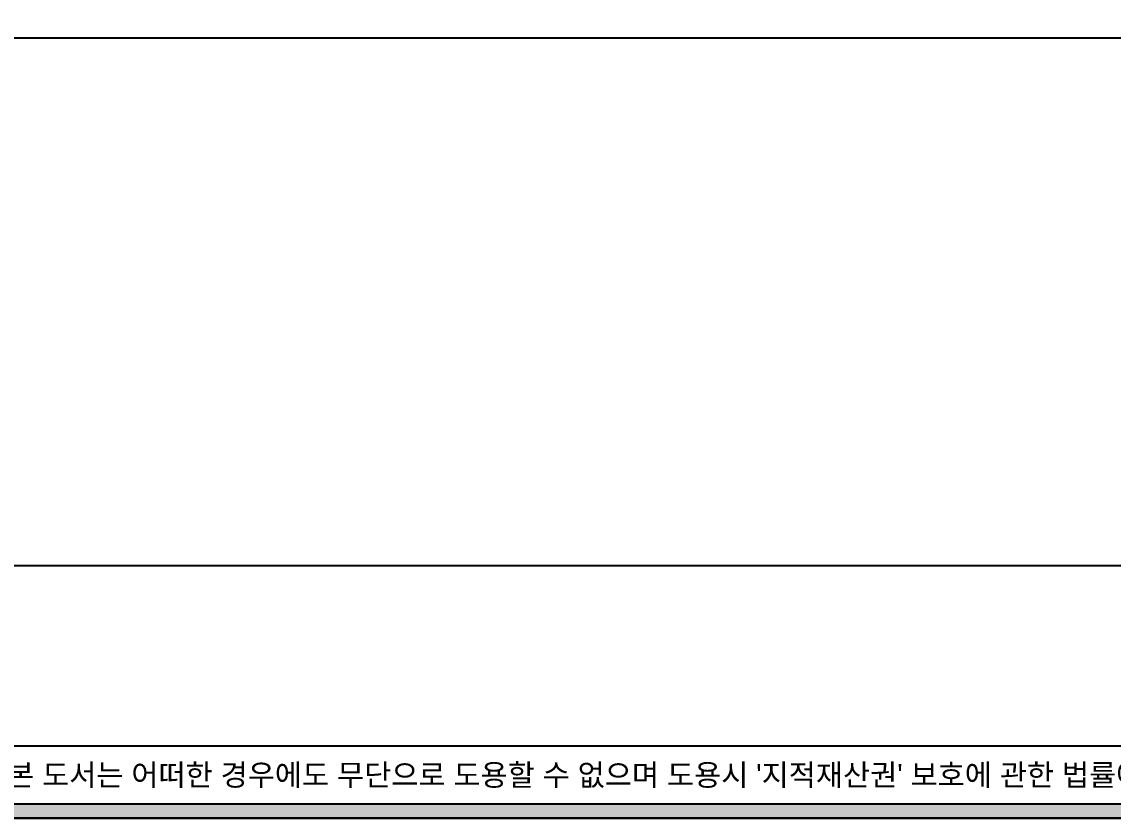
# Model space of a CAD drawing. Header units: millimetres. Extents: x 261942 to 379971, y 117646 to 213875.
# Drawn here: x 321549 to 326092, y 155386 to 158702 of the extents above; entities that cross this region are included whole.
import ezdxf
from ezdxf.enums import TextEntityAlignment as Align

# ---------------------------------------------------------------- set-up
doc = ezdxf.new("R2010")
doc.units = ezdxf.units.MM
doc.header["$LTSCALE"] = 100
doc.layers.get('DEFPOINTS').update_dxf_attribs({"color": 248})
for name, color, linetype in [('02-WAL', 2, 'Continuous'), ('F-SYM', 7, 'Continuous'), ('FORM(YOURNAME)-11', 1, 'Continuous')]:
    doc.layers.add(name, color=color, linetype=linetype)
doc.styles.add('YOURNAME', font='HY울릉도M.TTF')

# ---------------------------------------------------------------- blocks, each defined once
blk = doc.blocks.new('FORM-PLAN')
at = {"layer": 'FORM(YOURNAME)-11'}
h = blk.add_hatch(color=256, dxfattribs=at)
h.dxf.hatch_style = 1
h.paths.add_polyline_path([(-71444, 55115), (10556, 55115), (10556, 54915), (-71444, 54915)])
h.paths.add_polyline_path([(-71444, -2085), (10556, -2085), (10556, -2285), (-71444, -2285)])
at = {"layer": 'DEFPOINTS', "color": 158}
blk.add_line((1346, -1285), (-71444, -1285), dxfattribs=at)
for points in [[(-71444, -2285), (10556, -2285), (10556, 55115), (-71444, 55115)], [(-69444, 53115), (-64, 53115), (-64, 1215), (-69444, 1215)]]:
    blk.add_lwpolyline(points, close=True, dxfattribs=at)
at = {"layer": 'FORM(YOURNAME)-11'}
blk.add_lwpolyline([(-71444, -2085), (10556, -2085), (10556, -2285), (-71444, -2285)], close=True, dxfattribs=at)
at = {"layer": 'FORM(YOURNAME)-11', "color": 1, "style": 'YOURNAME'}
blk.add_text("- 본 도서는 어떠한 경우에도 무단으로 도용할 수 없으며 도용시 '지적재산권' 보호에 관한 법률에 의거, 법적 분쟁이 발생합니다.  또한 본 도서에 관한 모든 저작권은 당사에 있습니다. -", height=300, dxfattribs=at).set_placement((-32990, -1685), align=Align.MIDDLE_CENTER)
at = {"layer": 'FORM(YOURNAME)-11', "color": 3, "style": 'YOURNAME'}
for tag, height, p in [('1', 450, (9905, 18188)), ('2', 450, (9905, 17544)), ('3', 450, (9905, 16257)), ('4', 450, (9905, 14326)), ('5', 515, (9905, 12009)), ('6', 515, (9905, 9757)), ('7', 515, (9905, 7504)), ('8', 515, (9905, 5252)), ('9', 515, (9905, 2999)), ('10', 515, (5655, 811)), ('11', 515, (9905, 747)), ('12', 515, (5655, -1441)), ('13', 515, (9905, -1441))]:
    blk.add_attdef(tag, text='', height=height, dxfattribs=at).set_placement(p, align=Align.MIDDLE_RIGHT)
blk = doc.blocks.new('*U585')
at = {"layer": 'F-SYM', "xscale": 0.3, "yscale": 0.3, "zscale": 0.3}
blk.add_blockref('FORM-PLAN', (335874.9, 156071.9), dxfattribs=at)
blk = doc.blocks.new('FLOORPLAN')
at = {"layer": '02-WAL'}
blk.add_line((184085.9, 55082.5), (172680.9, 55082.5), dxfattribs=at)

msp = doc.modelspace()

# ---------------------------------------------------------------- block references
at = {"color": 10}
msp.add_blockref('*U585', (0, 0), dxfattribs=at)
msp.add_blockref('FLOORPLAN', (147189.7, 103551.4))

doc.saveas('drawing.dxf')
